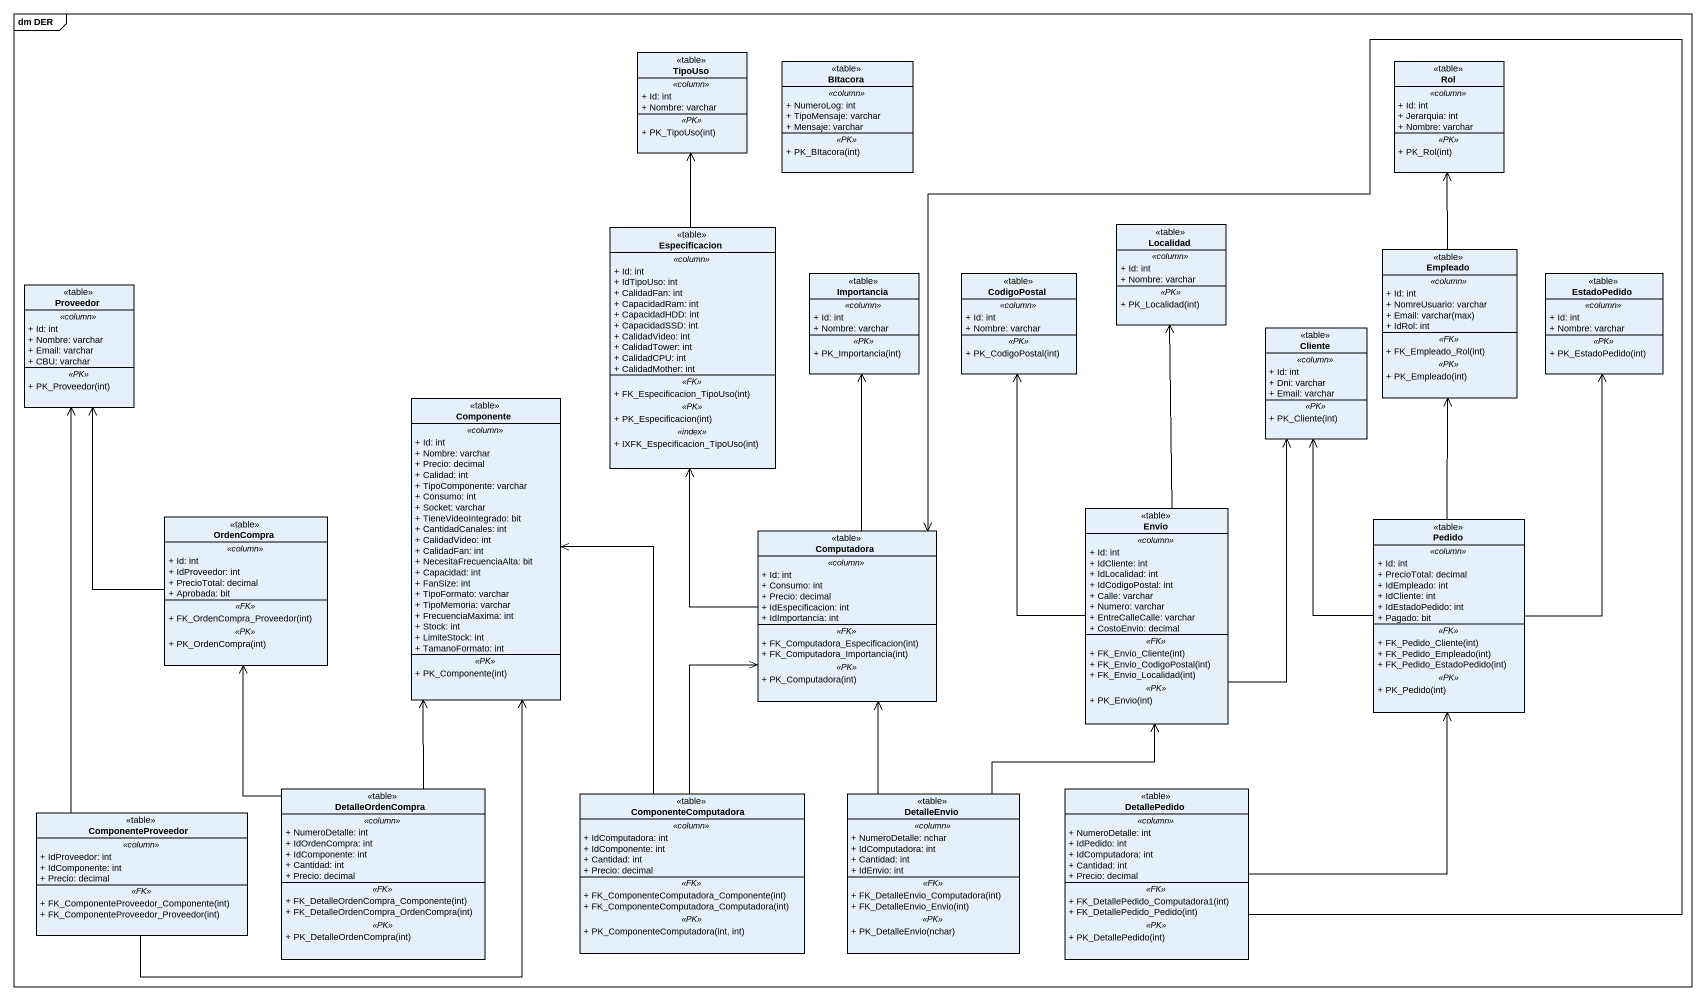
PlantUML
@startuml
mainframe dm DER
hide circle
hide empty members
skinparam classAttributeIconSize 0
class TipoUso <<table>> {
  .. <<column>> ..
  + Id: int
  + Nombre: varchar
  .. <<PK>> ..
  + PK_TipoUso(int)
}
class BItacora <<table>> {
  .. <<column>> ..
  + NumeroLog: int
  + TipoMensaje: varchar
  + Mensaje: varchar
  .. <<PK>> ..
  + PK_BItacora(int)
}
class Rol <<table>> {
  .. <<column>> ..
  + Id: int
  + Jerarquia: int
  + Nombre: varchar
  .. <<PK>> ..
  + PK_Rol(int)
}
class Especificacion <<table>> {
  .. <<column>> ..
  + Id: int
  + IdTipoUso: int
  + CalidadFan: int
  + CapacidadRam: int
  + CapacidadHDD: int
  + CapacidadSSD: int
  + CalidadVideo: int
  + CalidadTower: int
  + CalidadCPU: int
  + CalidadMother: int
  .. <<FK>> ..
  + FK_Especificacion_TipoUso(int)
  .. <<PK>> ..
  + PK_Especificacion(int)
  .. <<index>> ..
  + IXFK_Especificacion_TipoUso(int)
}
class Localidad <<table>> {
  .. <<column>> ..
  + Id: int
  + Nombre: varchar
  .. <<PK>> ..
  + PK_Localidad(int)
}
class Importancia <<table>> {
  .. <<column>> ..
  + Id: int
  + Nombre: varchar
  .. <<PK>> ..
  + PK_Importancia(int)
}
class CodigoPostal <<table>> {
  .. <<column>> ..
  + Id: int
  + Nombre: varchar
  .. <<PK>> ..
  + PK_CodigoPostal(int)
}
class Empleado <<table>> {
  .. <<column>> ..
  + Id: int
  + NomreUsuario: varchar
  {field} + Email: varchar(max)
  + IdRol: int
  .. <<FK>> ..
  + FK_Empleado_Rol(int)
  .. <<PK>> ..
  + PK_Empleado(int)
}
class EstadoPedido <<table>> {
  .. <<column>> ..
  + Id: int
  + Nombre: varchar
  .. <<PK>> ..
  + PK_EstadoPedido(int)
}
class Proveedor <<table>> {
  .. <<column>> ..
  + Id: int
  + Nombre: varchar
  + Email: varchar
  + CBU: varchar
  .. <<PK>> ..
  + PK_Proveedor(int)
}
class Cliente <<table>> {
  .. <<column>> ..
  + Id: int
  + Dni: varchar
  + Email: varchar
  .. <<PK>> ..
  + PK_Cliente(int)
}
class Componente <<table>> {
  .. <<column>> ..
  + Id: int
  + Nombre: varchar
  + Precio: decimal
  + Calidad: int
  + TipoComponente: varchar
  + Consumo: int
  + Socket: varchar
  + TieneVideoIntegrado: bit
  + CantidadCanales: int
  + CalidadVideo: int
  + CalidadFan: int
  + NecesitaFrecuenciaAlta: bit
  + Capacidad: int
  + FanSize: int
  + TipoFormato: varchar
  + TipoMemoria: varchar
  + FrecuenciaMaxima: int
  + Stock: int
  + LimiteStock: int
  + TamanoFormato: int
  .. <<PK>> ..
  + PK_Componente(int)
}
class Envio <<table>> {
  .. <<column>> ..
  + Id: int
  + IdCliente: int
  + IdLocalidad: int
  + IdCodigoPostal: int
  + Calle: varchar
  + Numero: varchar
  + EntreCalleCalle: varchar
  + CostoEnvio: decimal
  .. <<FK>> ..
  + FK_Envio_Cliente(int)
  + FK_Envio_CodigoPostal(int)
  + FK_Envio_Localidad(int)
  .. <<PK>> ..
  + PK_Envio(int)
}
class OrdenCompra <<table>> {
  .. <<column>> ..
  + Id: int
  + IdProveedor: int
  + PrecioTotal: decimal
  + Aprobada: bit
  .. <<FK>> ..
  + FK_OrdenCompra_Proveedor(int)
  .. <<PK>> ..
  + PK_OrdenCompra(int)
}
class Computadora <<table>> {
  .. <<column>> ..
  + Id: int
  + Consumo: int
  + Precio: decimal
  + IdEspecificacion: int
  + IdImportancia: int
  .. <<FK>> ..
  + FK_Computadora_Especificacion(int)
  + FK_Computadora_Importancia(int)
  .. <<PK>> ..
  + PK_Computadora(int)
}
class Pedido <<table>> {
  .. <<column>> ..
  + Id: int
  + PrecioTotal: decimal
  + IdEmpleado: int
  + IdCliente: int
  + IdEstadoPedido: int
  + Pagado: bit
  .. <<FK>> ..
  + FK_Pedido_Cliente(int)
  + FK_Pedido_Empleado(int)
  + FK_Pedido_EstadoPedido(int)
  .. <<PK>> ..
  + PK_Pedido(int)
}
class ComponenteProveedor <<table>> {
  .. <<column>> ..
  + IdProveedor: int
  + IdComponente: int
  + Precio: decimal
  .. <<FK>> ..
  + FK_ComponenteProveedor_Componente(int)
  + FK_ComponenteProveedor_Proveedor(int)
}
class DetalleOrdenCompra <<table>> {
  .. <<column>> ..
  + NumeroDetalle: int
  + IdOrdenCompra: int
  + IdComponente: int
  + Cantidad: int
  + Precio: decimal
  .. <<FK>> ..
  + FK_DetalleOrdenCompra_Componente(int)
  + FK_DetalleOrdenCompra_OrdenCompra(int)
  .. <<PK>> ..
  + PK_DetalleOrdenCompra(int)
}
class ComponenteComputadora <<table>> {
  .. <<column>> ..
  + IdComputadora: int
  + IdComponente: int
  + Cantidad: int
  + Precio: decimal
  .. <<FK>> ..
  + FK_ComponenteComputadora_Componente(int)
  + FK_ComponenteComputadora_Computadora(int)
  .. <<PK>> ..
  + PK_ComponenteComputadora(int, int)
}
class DetalleEnvio <<table>> {
  .. <<column>> ..
  + NumeroDetalle: nchar
  + IdComputadora: int
  + Cantidad: int
  + IdEnvio: int
  .. <<FK>> ..
  + FK_DetalleEnvio_Computadora(int)
  + FK_DetalleEnvio_Envio(int)
  .. <<PK>> ..
  + PK_DetalleEnvio(nchar)
}
class DetallePedido <<table>> {
  .. <<column>> ..
  + NumeroDetalle: int
  + IdPedido: int
  + IdComputadora: int
  + Cantidad: int
  + Precio: decimal
  .. <<FK>> ..
  + FK_DetallePedido_Computadora1(int)
  + FK_DetallePedido_Pedido(int)
  .. <<PK>> ..
  + PK_DetallePedido(int)
}
Especificacion -up-> TipoUso
Empleado -up-> Rol
Envio -up-> Localidad
Envio -up-> CodigoPostal
Envio -up-> Cliente
OrdenCompra -up-> Proveedor
Computadora -up-> Especificacion
Computadora -up-> Importancia
Pedido -up-> Empleado
Pedido -up-> EstadoPedido
Pedido -up-> Cliente
ComponenteProveedor -up-> Proveedor
ComponenteProveedor -up-> Componente
DetalleOrdenCompra -up-> Componente
DetalleOrdenCompra -up-> OrdenCompra
ComponenteComputadora -up-> Componente
ComponenteComputadora -up-> Computadora
DetalleEnvio -up-> Envio
DetalleEnvio -up-> Computadora
DetallePedido -up-> Computadora
DetallePedido -up-> Pedido
@enduml
